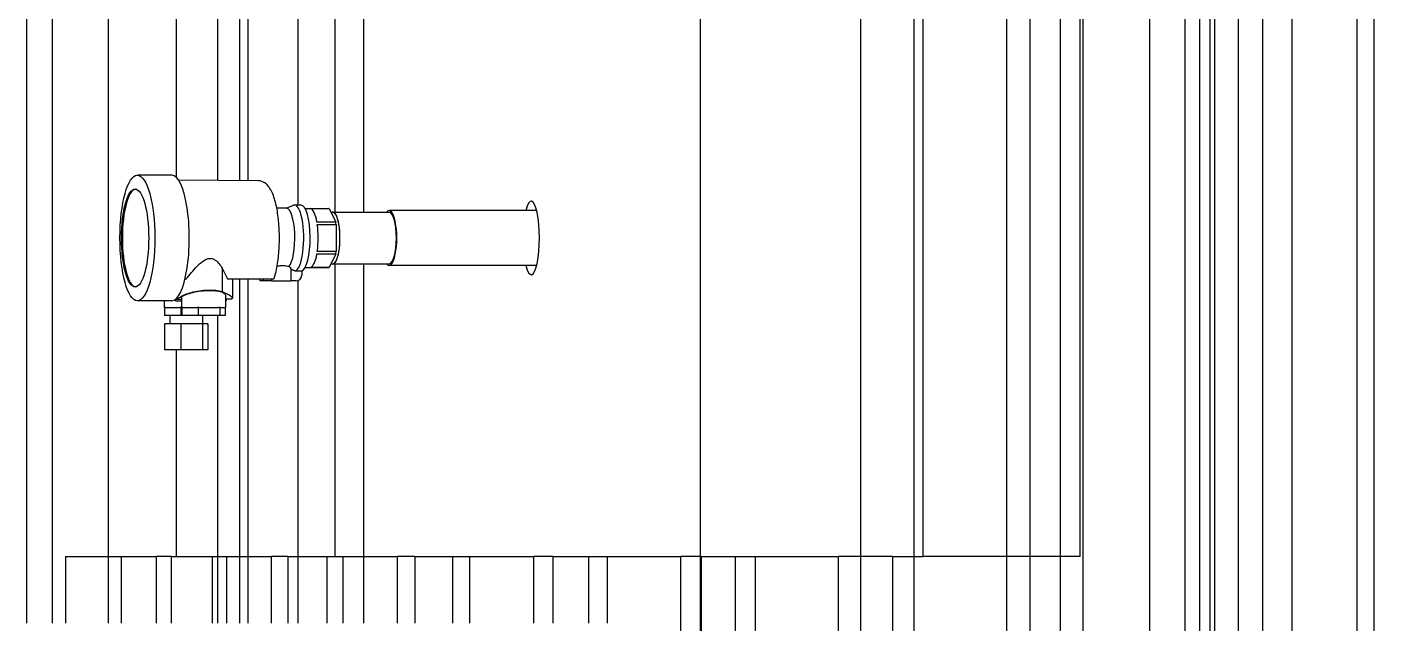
# Model space of a CAD drawing. Header units: millimetres. Extents: x -4172 to 126100, y -2 to 142133.
# Drawn here: x 9658 to 10483, y 47842 to 48207 of the extents above; entities that cross this region are included whole.
import ezdxf

# ---------------------------------------------------------------- set-up
doc = ezdxf.new("R2010")
doc.units = ezdxf.units.MM
doc.header["$LTSCALE"] = 100
doc.layers.add('Visible', color=7, linetype='Continuous', lineweight=25)

msp = doc.modelspace()

# ---------------------------------------------------------------- linework, layer by layer
at = {"layer": 'Visible'}
for p, q in [((10168.62, 48882.58), (10168.62, 45117.58)), ((10258.34, 45117.58), (10258.34, 48882.58)), ((10272.52, 48882.58), (10272.52, 45117.58)), ((10367.75, 45117.58), (10367.75, 48882.58)), ((10382.77, 48882.58), (10382.77, 45117.58)), ((10483.47, 45117.58), (10483.47, 48882.58)), ((10070.63, 46707.58), (10070.63, 48877.58)), ((9824.08, 48097.7), (9824.08, 48483.84)), ((9657.8, 47841.73), (9657.8, 48478.34)), ((9774.9, 48112.82), (9774.9, 48477.58)), ((9788.19, 48112.69), (9788.19, 48477.58)), ((9793.39, 48112.65), (9793.39, 48477.58)), ((9846.43, 48480.58), (9846.43, 48093.48)), ((9864.23, 48093.48), (9864.23, 48479.58)), ((9749.42, 48114.69), (9749.42, 48471.28)), ((9673.37, 47841.73), (9673.37, 48459.11)), ((9707.65, 48429.08), (9707.65, 47841.73)), ((10291.07, 48303.58), (10291.07, 45117.58)), ((10303.29, 47882.58), (10303.29, 48303.58)), ((10305.25, 45117.58), (10305.25, 48303.58)), ((10345.99, 44109.73), (10345.99, 48303.58)), ((10376.69, 44109.73), (10376.69, 48303.58)), ((10385.91, 44109.73), (10385.91, 48303.58)), ((10400.19, 48303.58), (10400.19, 45117.58)), ((10415.21, 45117.58), (10415.21, 48303.58)), ((10433.21, 44109.73), (10433.21, 48303.58)), ((10473.16, 44109.73), (10473.16, 48303.58)), ((10201.62, 45117.58), (10201.62, 48297.31)), ((10206.84, 48300.08), (10206.84, 47882.58)), ((9746.6, 48116.05), (9725.5, 48116.05)), ((9799.63, 48112.59), (9750.75, 48113.03)), ((9816.92, 48095.83), (9810.96, 48095.83)), ((9816.66, 48095.83), (9821.28, 48097.59)), ((9825.84, 48097.7), (9821.87, 48097.7)), ((9828.35, 48095.58), (9842.84, 48095.58)), ((9831.56, 48095.56), (9843.08, 48095.56)), ((9843.08, 48095.56), (9847.06, 48087.31)), ((9847.06, 48087.31), (9835.53, 48087.31)), ((9844.11, 48093.43), (9845.25, 48093.43)), ((9845.25, 48093.48), (9879.82, 48093.48)), ((9970.21, 48094.43), (9879.82, 48094.43)), ((9835.77, 48085.83), (9847.29, 48085.83)), ((9847.29, 48085.83), (9847.29, 48069.33)), ((9835.53, 48067.85), (9847.06, 48067.85)), ((9847.29, 48069.33), (9835.77, 48069.33)), ((9847.06, 48067.85), (9843.08, 48059.6)), ((9777.44, 48059.12), (9777.44, 48044.71)), ((9819.59, 48058.63), (9819.59, 48051.28)), ((9822.22, 48057.49), (9826.19, 48057.49)), ((9826.19, 48057.49), (9826.19, 48054.78)), ((9828.35, 48059.58), (9842.84, 48059.58)), ((9843.08, 48059.6), (9831.56, 48059.6)), ((9844.11, 48061.73), (9845.25, 48061.73)), ((9845.25, 48061.68), (9879.82, 48061.68)), ((9846.43, 48061.68), (9846.43, 47882.58)), ((9864.23, 47841.73), (9864.23, 48061.68)), ((9970.21, 48060.73), (9879.82, 48060.73)), ((9783.76, 48052.58), (9783.76, 48040.7)), ((9788.19, 47841.73), (9788.19, 48052.58)), ((9793.39, 47841.73), (9793.39, 48052.58)), ((9800.63, 48052.58), (9800.63, 48051.28)), ((9802.58, 48051.28), (9800.63, 48051.28)), ((9802.58, 48052.58), (9802.58, 48051.28)), ((9807.74, 48051.28), (9802.58, 48051.28)), ((9806.42, 48052.58), (9809.22, 48052.58)), ((9807.74, 48052.58), (9807.74, 48051.28)), ((9807.74, 48051.28), (9819.59, 48051.28)), ((9822.83, 48051.28), (9819.59, 48051.28)), ((9824.08, 47841.73), (9824.08, 48051.53)), ((9746.6, 48039.11), (9725.5, 48039.11)), ((9741.93, 48039.11), (9741.93, 48035.08)), ((9748.93, 48040.04), (9748.93, 48039.08)), ((9748.93, 48039.08), (9752.5, 48039.08)), ((9749.19, 48040.08), (9748.99, 48040.08)), ((9752.5, 48041.9), (9752.5, 48041.9)), ((9752.5, 48041.25), (9752.5, 48035.08)), ((9779.5, 48042.7), (9779.5, 48035.08)), ((9779.5, 48040.22), (9779.88, 48040.22)), ((9779.88, 48039.08), (9779.5, 48039.08)), ((9779.88, 48040.22), (9779.88, 48039.08)), ((9782.18, 48040.08), (9779.88, 48040.08)), ((9741.93, 48035.08), (9742.12, 48035.08)), ((9742.66, 48035.08), (9742.12, 48035.08)), ((9742.12, 48035.08), (9742.12, 48030.08)), ((9752.12, 48030.08), (9742.12, 48030.08)), ((9742.66, 48035.08), (9751.58, 48035.08)), ((9745.43, 48030.08), (9745.43, 48025.08)), ((9752.12, 48035.08), (9751.58, 48035.08)), ((9752.5, 48035.08), (9752.12, 48035.08)), ((9752.12, 48035.08), (9752.12, 48030.08)), ((9752.69, 48030.08), (9752.12, 48030.08)), ((9752.5, 48035.08), (9752.69, 48035.08)), ((9753.23, 48035.08), (9752.69, 48035.08)), ((9752.69, 48035.08), (9752.69, 48030.08)), ((9762.68, 48030.08), (9752.69, 48030.08)), ((9753.23, 48035.08), (9762.15, 48035.08)), ((9762.68, 48035.08), (9762.15, 48035.08)), ((9763.4, 48035.08), (9762.68, 48035.08)), ((9762.68, 48035.08), (9762.68, 48030.08)), ((9775.99, 48030.08), (9762.68, 48030.08)), ((9763.4, 48035.08), (9775.28, 48035.08)), ((9765.43, 48030.08), (9765.43, 48025.08)), ((9774.9, 47841.73), (9774.9, 48030.08)), ((9775.99, 48035.08), (9775.28, 48035.08)), ((9776.17, 48035.08), (9775.99, 48035.08)), ((9775.99, 48035.08), (9775.99, 48030.08)), ((9779.31, 48030.08), (9775.99, 48030.08)), ((9776.17, 48035.08), (9779.5, 48035.08)), ((9779.31, 48035.08), (9779.31, 48030.08)), ((9752.12, 48025.08), (9742.12, 48025.08)), ((9742.12, 48025.08), (9742.12, 48009.08)), ((9765.43, 48025.08), (9752.12, 48025.08)), ((9752.12, 48025.08), (9752.12, 48009.08)), ((9768.74, 48025.08), (9765.43, 48025.08)), ((9765.43, 48025.08), (9765.43, 48009.08)), ((9768.74, 48025.08), (9768.74, 48009.08)), ((9752.12, 48009.08), (9742.12, 48009.08)), ((9749.42, 47882.58), (9749.42, 48009.08)), ((9765.43, 48009.08), (9752.12, 48009.08)), ((9768.74, 48009.08), (9765.43, 48009.08)), ((9681.48, 47882.58), (9681.48, 47841.73)), ((9681.48, 47882.58), (9737.25, 47882.58)), ((9715.75, 47841.73), (9715.75, 47882.58)), ((9737.25, 47841.73), (9737.25, 47882.58)), ((9746.24, 47882.58), (9737.25, 47882.58)), ((9746.24, 47882.58), (9746.24, 47841.73)), ((9746.24, 47882.58), (9807.75, 47882.58)), ((9771.35, 47882.58), (9771.35, 47841.73)), ((9780.34, 47841.73), (9780.34, 47882.58)), ((9807.75, 47841.73), (9807.75, 47882.58)), ((9817.62, 47882.58), (9807.75, 47882.58)), ((9817.62, 47882.58), (9817.62, 47841.73)), ((9817.62, 47882.58), (9884.85, 47882.58)), ((9841.67, 47882.58), (9841.67, 47841.73)), ((9851.54, 47841.73), (9851.54, 47882.58)), ((9884.85, 47841.73), (9884.85, 47882.58)), ((9895.59, 47882.58), (9884.85, 47882.58)), ((9895.59, 47882.58), (9895.59, 47841.73)), ((9895.59, 47882.58), (9968.5, 47882.58)), ((9918.56, 47882.58), (9918.56, 47841.73)), ((9929.31, 47841.73), (9929.31, 47882.58)), ((9968.5, 47841.73), (9968.5, 47882.58)), ((9980.11, 47882.58), (9968.5, 47882.58)), ((9980.11, 47882.58), (9980.11, 47841.73)), ((9980.11, 47882.58), (10058.67, 47882.58)), ((10002, 47882.58), (10002, 47841.73)), ((10013.61, 47841.73), (10013.61, 47882.58)), ((10058.67, 45117.58), (10058.67, 47882.58)), ((10071.14, 47882.58), (10058.67, 47882.58)), ((10071.14, 47882.58), (10071.14, 45117.58)), ((10071.14, 47882.58), (10155.3, 47882.58)), ((10091.92, 47882.58), (10091.92, 45117.58)), ((10104.39, 45117.58), (10104.39, 47882.58)), ((10155.3, 45117.58), (10155.3, 47882.58)), ((10188.3, 47882.58), (10155.3, 47882.58)), ((10188.3, 47882.58), (10206.84, 47882.58)), ((10188.3, 47882.58), (10188.3, 45117.58)), ((10303.29, 47882.58), (10206.84, 47882.58))]:
    msp.add_line(p, q, dxfattribs=at)
for centre, major_axis in [((9725.5, 48077.58), (0, -38.47)), ((9724.08, 48077.58), (0, -29.99))]:
    msp.add_ellipse(centre, major_axis=major_axis, ratio=0.278132, dxfattribs=at)
for centre, major_axis, ratio, start_param, end_param in [((9746.6, 48077.58), (0, -38.47), 0.278132, 0, 3.141593), ((9724.65, 48077.58), (0, 30), 0.278132, 0.040793, 3.1008), ((9816.92, 48077.58), (0, -18.25), 0.278132, 0.29742, 3.141593), ((9821.87, 48077.58), (0, -20.12), 0.278132, 0.062152, 3.247179), ((9825.84, 48077.58), (0, -20.12), 0.278132, 0.062152, 3.141593), ((9831.32, 48077.58), (0, 18), 0.278132, 5.283704, 6.235469), ((9842.84, 48077.58), (0, 18), 0.278132, 6.235469, 6.283185), ((9879.82, 48077.58), (0, -16.85), 0.278132, 5.94579, 9.762173), ((9966.89, 48077.58), (0, 22.5), 0.223104, 2.41718, 7.007598), ((9845.25, 48077.58), (0, 15.9), 0.278132, 3.062267, 6.362511), ((9845.25, 48077.58), (0, 15.85), 0.278132, 3.141593, 6.283185), ((9842.84, 48077.58), (0, -18), 0.278132, 2.046679, 2.142112), ((9879.82, 48077.58), (0, 15.9), 0.278132, 3.141593, 6.283185), ((9831.32, 48077.58), (0, 18), 0.278132, 4.236507, 5.188271), ((9831.32, 48077.58), (0, -18), 0.278132, 0.047717, 0.999481), ((9842.84, 48077.58), (0, -18), 0.278132, 0.999481, 1.094914), ((9822.83, 48054.78), (0, -3.5), 0.960543, 0, 1.570796), ((9842.84, 48077.58), (0, -18), 0.278132, 0, 0.047717), ((9746.39, 48140.08), (-0.91, 100), 0.278111, 3.213894, 3.330228)]:
    msp.add_ellipse(centre, major_axis=major_axis, ratio=ratio, start_param=start_param, end_param=end_param, dxfattribs=at)
for points, knots in [([(9809.22, 48052.58), (9810.15, 48055.32), (9810.88, 48058.51), (9811.92, 48065.23), (9812.26, 48068.7), (9812.59, 48075.74), (9812.59, 48079.3), (9812.27, 48086.27), (9811.95, 48089.66), (9810.99, 48096.02), (9810.35, 48098.98), (9808.68, 48104.37), (9807.68, 48106.73), (9805.54, 48109.68), (9804.72, 48110.58), (9802.54, 48112.04), (9801.12, 48112.58), (9799.63, 48112.59)], [0.688616, 0.688616, 0.688616, 0.688616, 1.061979, 1.061979, 1.402522, 1.402522, 1.735332, 1.735332, 2.068109, 2.068109, 2.408187, 2.408187, 2.774999, 2.774999, 2.957032, 2.957032, 3.139066, 3.139066, 3.139066, 3.139066]), ([(9755.57, 48052.58), (9756.01, 48053.17), (9756.47, 48053.78), (9759.05, 48057.06), (9761.41, 48059.71), (9764.74, 48062.75), (9766.02, 48063.76), (9768.01, 48064.74), (9768.75, 48065), (9770.16, 48065.15), (9770.78, 48065.09), (9772.05, 48064.73), (9772.67, 48064.41), (9774.14, 48063.39), (9774.94, 48062.57), (9776.31, 48060.91), (9776.91, 48060.02), (9777.44, 48059.12)], [0.50701, 0.50701, 0.50701, 0.50701, 0.769846, 0.769846, 1.917206, 1.917206, 2.568131, 2.568131, 2.924183, 2.924183, 3.226142, 3.226142, 3.567128, 3.567128, 4.123616, 4.123616, 4.689334, 4.689334, 4.689334, 4.689334]), ([(9812.37, 48060.59), (9813.11, 48060.68), (9813.85, 48060.72), (9814.53, 48060.72), (9815.39, 48060.72), (9816.24, 48060.65), (9817.54, 48060.41), (9818.03, 48060.27), (9818.41, 48060.13)], [-0.2126472, -0.2126472, -0.2126472, -0.2126472, 0, 0, 0, 0.2667828, 0.2667828, 0.474342, 0.474342, 0.474342, 0.474342]), ([(9818.41, 48060.13), (9818.42, 48060.12), (9818.43, 48060.11), (9818.94, 48059.66), (9819.33, 48059.22), (9819.56, 48058.8), (9819.59, 48058.7), (9819.59, 48058.63)], [0.6355296, 0.6355296, 0.6355296, 0.6355296, 0.6410746, 0.6410746, 0.9478334, 0.9478334, 1.0593052, 1.0593052, 1.0593052, 1.0593052]), ([(9752.5, 48041.9), (9752.98, 48042.24), (9753.77, 48042.62), (9755.86, 48043.42), (9757.15, 48043.84), (9760.11, 48044.6), (9761.77, 48044.95), (9765.19, 48045.46), (9766.91, 48045.63), (9770.35, 48045.75), (9772, 48045.69), (9775.05, 48045.35), (9776.38, 48045.06), (9777.44, 48044.71)], [-3.204029, -3.204029, -3.204029, -3.204029, -2.670229, -2.670229, -2.139018, -2.139018, -1.601802, -1.601802, -1.084933, -1.084933, -0.553002, -0.553002, 0, 0, 0, 0]), ([(9752.5, 48041.25), (9752.51, 48041.44), (9752.7, 48041.66), (9753.51, 48042.23), (9754.35, 48042.64), (9756.62, 48043.47), (9758.06, 48043.9), (9761.02, 48044.61), (9762.75, 48044.94), (9766.3, 48045.39), (9768.13, 48045.51), (9769.76, 48045.51), (9771.39, 48045.51), (9773.03, 48045.39), (9775.82, 48044.94), (9776.97, 48044.61), (9778.62, 48043.9), (9779.21, 48043.47), (9779.47, 48042.94), (9779.5, 48042.82), (9779.5, 48042.7)], [5.783877, 5.783877, 5.783877, 5.783877, 6.156616, 6.156616, 6.681331, 6.681331, 7.206047, 7.206047, 7.715466, 7.715466, 8.224886, 8.224886, 8.224886, 8.734306, 8.734306, 9.243726, 9.243726, 9.768441, 9.768441, 9.917607, 9.917607, 9.917607, 9.917607]), ([(9749.19, 48040.08), (9749.42, 48040.08), (9749.82, 48040.09), (9750.9, 48040.13), (9751.58, 48040.16), (9752.37, 48040.19), (9752.43, 48040.19), (9752.5, 48040.19)], [2.9390451, 2.9390451, 2.9390451, 2.9390451, 3.1839655, 3.1839655, 3.4288858, 3.4288858, 3.4518279, 3.4518279, 3.4518279, 3.4518279]), ([(9777.44, 48044.71), (9779.79, 48043.8), (9781.54, 48042.88), (9783.58, 48041.37), (9783.95, 48040.79), (9783.48, 48040.2), (9782.98, 48040.08), (9782.18, 48040.08)], [-6.897337, -6.897337, -6.897337, -6.897337, -5.560902, -5.560902, -4.313596, -4.313596, -3.450118, -3.450118, -3.450118, -3.450118])]:
    msp.add_open_spline(points, degree=3, knots=knots, dxfattribs=at)
for points in [[(9777.44, 48059.12), (9778.6, 48056.84), (9779.77, 48054.62), (9780.78, 48052.58)], [(9811.13, 48060.25), (9811.52, 48060.41), (9811.93, 48060.53), (9812.37, 48060.59)]]:
    msp.add_open_spline(points, degree=3, dxfattribs=at)
for points, weights in [([(9819.59, 48058.49), (9820.87, 48058.01), (9822.22, 48057.49)], [1.00000926362, 1.0003293808, 1]), ([(9754.73, 48052.58), (9755.15, 48052.58), (9755.57, 48052.58)], [1.00000193221, 1.00000263766, 1.00000332]), ([(9780.78, 48052.58), (9793.68, 48052.58), (9806.42, 48052.58)], [1.00002345564, 1.00002295111, 1])]:
    msp.add_rational_spline(points, weights, degree=2, dxfattribs=at)

doc.saveas('drawing.dxf')
